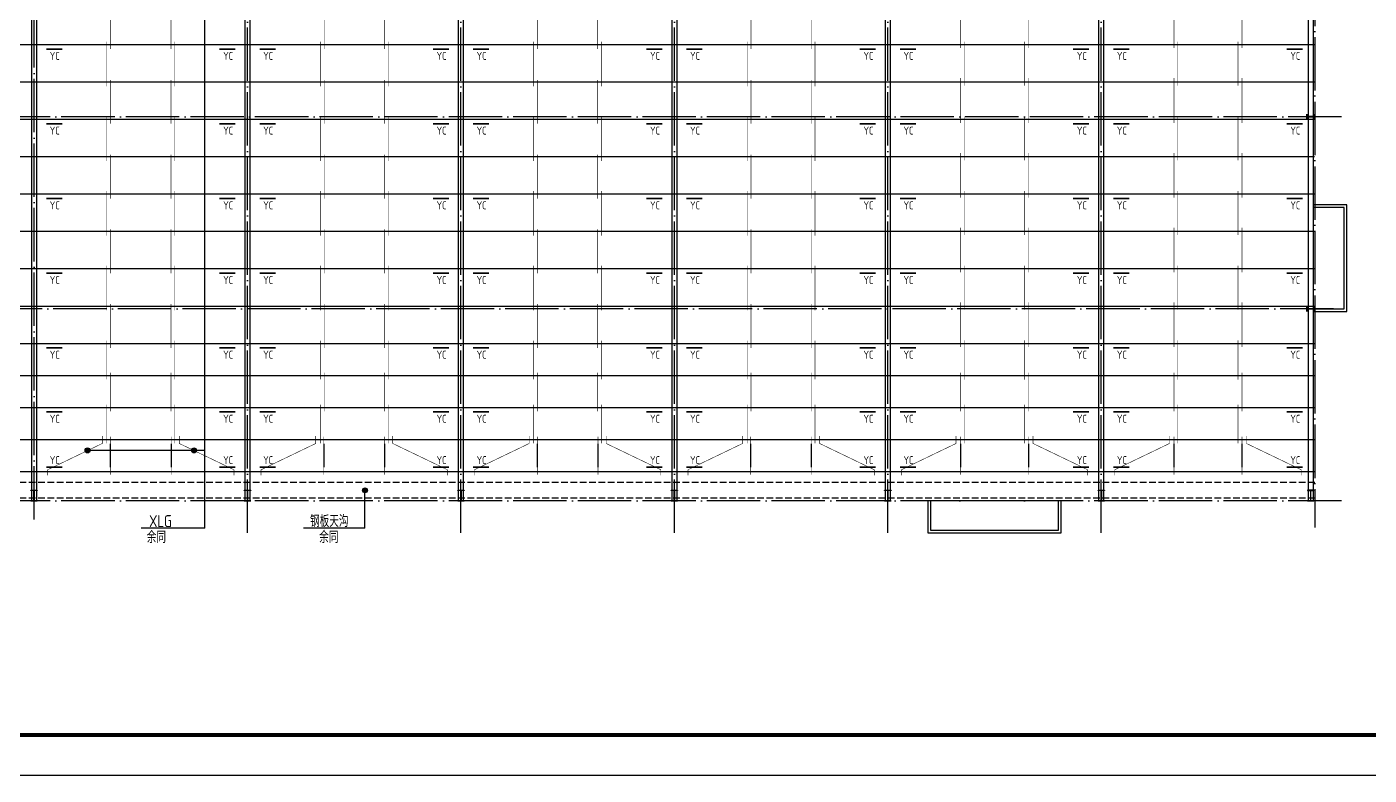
# Model space of a CAD drawing. Extents: x 32461 to 402082, y -617694 to 182569.
# Drawn here: x 104821 to 155135, y -291270 to -263224 of the extents above; entities that cross this region are included whole.
import ezdxf

# ---------------------------------------------------------------- set-up
doc = ezdxf.new("R2010")
doc.units = 0
doc.header["$LTSCALE"] = 1000
doc.header["$MEASUREMENT"] = 0
doc.linetypes.add('DASH', pattern=[0.35, 0.25, -0.1])
doc.linetypes.add('DOTE', pattern=[2.42, 2, -0.2, 0.02, -0.2])
for name, color, linetype in [('10014', 2, 'CONTINUOUS'), ('AXIS', 3, 'CONTINUOUS'), ('D', 4, 'CONTINUOUS'), ('DOTE', 252, 'CONTINUOUS'), ('PUB_DIM', 3, 'CONTINUOUS'), ('PUB_TITLE', 4, 'CONTINUOUS'), ('TEXT', 7, 'CONTINUOUS'), ('YP', 154, 'CONTINUOUS'), ('屋面隅撑', 1, 'CONTINUOUS'), ('檩条拉条', 253, 'CONTINUOUS'), ('钢柱', 3, 'CONTINUOUS')]:
    doc.layers.add(name, color=color, linetype=linetype)
doc.layers.add('钢架', color=6, linetype='CONTINUOUS', lineweight=25)
doc.styles.add('TSSD_REIN', font='atssdeng.shx', dxfattribs={"width": 0.7, "bigfont": 'atssdchn.shx'})

msp = doc.modelspace()

# ---------------------------------------------------------------- hatches: boundary and pattern name
at = {"layer": 'PUB_DIM'}
for points in [[(107191.5, -279098.3, -1), (107003.8, -279098.3, -1)], [(111180.6, -279098.3, -1), (110992.8, -279098.3, -1)], [(117495.6, -280501.2, -1), (117495.6, -280689, -1)]]:
    msp.add_hatch(color=256, dxfattribs=at).paths.add_polyline_path(points)

# ---------------------------------------------------------------- linework, layer by layer
at = {"layer": '10014', "const_width": 50}
for points in [[(153093.1, -263893.4), (89093.1, -263893.4)], [(153093.1, -265293.4), (89093.1, -265293.4)], [(153093.1, -266693.4), (89093.1, -266693.4)], [(153093.1, -268093.4), (89093.1, -268093.4)], [(153093.1, -269493.4), (89093.1, -269493.4)], [(153093.1, -270893.4), (89093.1, -270893.4)], [(153093.1, -272293.4), (89093.1, -272293.4)], [(153093.1, -273693.4), (89093.1, -273693.4)], [(153093.1, -275093.4), (89093.1, -275093.4)], [(153093.1, -276293.4), (89093.1, -276293.4)], [(153093.1, -277493.4), (89093.1, -277493.4)], [(153093.1, -278693.4), (89093.1, -278693.4)], [(153093.1, -279893.4), (89093.1, -279893.4)]]:
    msp.add_lwpolyline(points, dxfattribs=at)
at = {"layer": 'D', "linetype": 'DASH'}
for p, q in [((153093.1, -280296.2), (89093.1, -280296.2)), ((153093.1, -280891.8), (89093.1, -280891.8))]:
    msp.add_line(p, q, dxfattribs=at)
at = {"layer": 'DOTE', "color": 251, "linetype": 'DOTE'}
for p, q in [((105093.1, -281693.4), (105093.1, -236793.4)), ((137093.1, -282193.4), (137093.1, -236793.4)), ((145093.1, -282193.4), (145093.1, -236793.4)), ((113093.1, -282193.4), (113093.1, -236993.4)), ((121093.1, -282193.4), (121093.1, -236993.4)), ((129093.1, -282193.4), (129093.1, -236993.4)), ((153093.1, -236993.4), (153093.1, -281993.4)), ((154093.1, -266593.4), (88393.1, -266593.4)), ((153793.1, -273793.4), (88393.1, -273793.4)), ((154093.1, -280993.4), (88093.1, -280993.4))]:
    msp.add_line(p, q, dxfattribs=at)
at = {"layer": 'PUB_DIM'}
for p, q in [((111495.3, -282016.8), (111495.3, -239897.4)), ((111495.3, -279098.3), (107098.6, -279098.3)), ((117495.6, -282016.8), (117495.6, -280501.2)), ((111495.3, -282016.8), (109100.3, -282016.8)), ((117495.6, -282016.8), (115193.7, -282016.8))]:
    msp.add_line(p, q, dxfattribs=at)
for centre in [(107097.7, -279098.3), (111086.7, -279098.3), (117495.6, -280595.1)]:
    msp.add_circle(centre, 93.9, dxfattribs=at)
at = {"layer": 'PUB_TITLE'}
msp.add_lwpolyline([(74273.1, -291269.7), (185723.1, -291269.7), (185723.1, -228269.7), (74273.1, -228269.7)], close=True, dxfattribs=at)
at = {"layer": 'PUB_TITLE', "const_width": 150}
msp.add_lwpolyline([(78023.1, -289769.7), (184223.1, -289769.7), (184223.1, -229769.7), (78023.1, -229769.7)], close=True, dxfattribs=at)
at = {"layer": 'YP'}
for points in [[(153043.1, -273893.4), (154293.1, -273893.4), (154293.1, -269893.4), (153043.1, -269893.4)], [(153043.1, -273793.4), (154193.1, -273793.4), (154193.1, -269993.4), (153043.1, -269993.4)], [(138693.1, -280993.4), (138693.1, -282093.4), (143493.1, -282093.4), (143493.1, -280993.4)]]:
    msp.add_lwpolyline(points, dxfattribs=at)
msp.add_lwpolyline([(138593.1, -282193.4), (143593.1, -282193.4), (143593.1, -280993.4), (138593.1, -280993.4)], close=True, dxfattribs=at)
at = {"layer": '屋面隅撑', "const_width": 60}
for points in [[(105546.4, -264055.8), (106146.4, -264055.8)], [(105546.4, -264055.8), (106146.4, -264055.8)], [(112639.7, -264055.8), (112039.7, -264055.8)], [(112639.7, -264055.8), (112039.7, -264055.8)], [(113546.4, -264055.8), (114146.4, -264055.8)], [(113546.4, -264055.8), (114146.4, -264055.8)], [(120639.7, -264055.8), (120039.7, -264055.8)], [(120639.7, -264055.8), (120039.7, -264055.8)], [(121546.4, -264055.8), (122146.4, -264055.8)], [(121546.4, -264055.8), (122146.4, -264055.8)], [(128639.7, -264055.8), (128039.7, -264055.8)], [(128639.7, -264055.8), (128039.7, -264055.8)], [(129546.4, -264055.8), (130146.4, -264055.8)], [(129546.4, -264055.8), (130146.4, -264055.8)], [(136639.7, -264055.8), (136039.7, -264055.8)], [(136639.7, -264055.8), (136039.7, -264055.8)], [(137546.4, -264055.8), (138146.4, -264055.8)], [(137546.4, -264055.8), (138146.4, -264055.8)], [(144639.7, -264055.8), (144039.7, -264055.8)], [(144639.7, -264055.8), (144039.7, -264055.8)], [(145546.4, -264055.8), (146146.4, -264055.8)], [(145546.4, -264055.8), (146146.4, -264055.8)], [(152639.7, -264055.8), (152039.7, -264055.8)], [(152639.7, -264055.8), (152039.7, -264055.8)], [(105546.4, -266855.8), (106146.4, -266855.8)], [(105546.4, -266855.8), (106146.4, -266855.8)], [(112639.7, -266855.8), (112039.7, -266855.8)], [(112639.7, -266855.8), (112039.7, -266855.8)], [(113546.4, -266855.8), (114146.4, -266855.8)], [(113546.4, -266855.8), (114146.4, -266855.8)], [(120639.7, -266855.8), (120039.7, -266855.8)], [(120639.7, -266855.8), (120039.7, -266855.8)], [(121546.4, -266855.8), (122146.4, -266855.8)], [(121546.4, -266855.8), (122146.4, -266855.8)], [(128639.7, -266855.8), (128039.7, -266855.8)], [(128639.7, -266855.8), (128039.7, -266855.8)], [(129546.4, -266855.8), (130146.4, -266855.8)], [(129546.4, -266855.8), (130146.4, -266855.8)], [(136639.7, -266855.8), (136039.7, -266855.8)], [(136639.7, -266855.8), (136039.7, -266855.8)], [(137546.4, -266855.8), (138146.4, -266855.8)], [(137546.4, -266855.8), (138146.4, -266855.8)], [(144639.7, -266855.8), (144039.7, -266855.8)], [(144639.7, -266855.8), (144039.7, -266855.8)], [(145546.4, -266855.8), (146146.4, -266855.8)], [(145546.4, -266855.8), (146146.4, -266855.8)], [(152639.7, -266855.8), (152039.7, -266855.8)], [(152639.7, -266855.8), (152039.7, -266855.8)], [(105546.4, -269655.8), (106146.4, -269655.8)], [(105546.4, -269655.8), (106146.4, -269655.8)], [(112639.7, -269655.8), (112039.7, -269655.8)], [(112639.7, -269655.8), (112039.7, -269655.8)], [(113546.4, -269655.8), (114146.4, -269655.8)], [(113546.4, -269655.8), (114146.4, -269655.8)], [(120639.7, -269655.8), (120039.7, -269655.8)], [(120639.7, -269655.8), (120039.7, -269655.8)], [(121546.4, -269655.8), (122146.4, -269655.8)], [(121546.4, -269655.8), (122146.4, -269655.8)], [(128639.7, -269655.8), (128039.7, -269655.8)], [(128639.7, -269655.8), (128039.7, -269655.8)], [(129546.4, -269655.8), (130146.4, -269655.8)], [(129546.4, -269655.8), (130146.4, -269655.8)], [(136639.7, -269655.8), (136039.7, -269655.8)], [(136639.7, -269655.8), (136039.7, -269655.8)], [(137546.4, -269655.8), (138146.4, -269655.8)], [(137546.4, -269655.8), (138146.4, -269655.8)], [(144639.7, -269655.8), (144039.7, -269655.8)], [(144639.7, -269655.8), (144039.7, -269655.8)], [(145546.4, -269655.8), (146146.4, -269655.8)], [(145546.4, -269655.8), (146146.4, -269655.8)], [(152639.7, -269655.8), (152039.7, -269655.8)], [(152639.7, -269655.8), (152039.7, -269655.8)], [(105546.4, -272455.8), (106146.4, -272455.8)], [(105546.4, -272455.8), (106146.4, -272455.8)], [(112639.7, -272455.8), (112039.7, -272455.8)], [(112639.7, -272455.8), (112039.7, -272455.8)], [(113546.4, -272455.8), (114146.4, -272455.8)], [(113546.4, -272455.8), (114146.4, -272455.8)], [(120639.7, -272455.8), (120039.7, -272455.8)], [(120639.7, -272455.8), (120039.7, -272455.8)], [(121546.4, -272455.8), (122146.4, -272455.8)], [(121546.4, -272455.8), (122146.4, -272455.8)], [(128639.7, -272455.8), (128039.7, -272455.8)], [(128639.7, -272455.8), (128039.7, -272455.8)], [(129546.4, -272455.8), (130146.4, -272455.8)], [(129546.4, -272455.8), (130146.4, -272455.8)], [(136639.7, -272455.8), (136039.7, -272455.8)], [(136639.7, -272455.8), (136039.7, -272455.8)], [(137546.4, -272455.8), (138146.4, -272455.8)], [(137546.4, -272455.8), (138146.4, -272455.8)], [(144639.7, -272455.8), (144039.7, -272455.8)], [(144639.7, -272455.8), (144039.7, -272455.8)], [(145546.4, -272455.8), (146146.4, -272455.8)], [(145546.4, -272455.8), (146146.4, -272455.8)], [(152639.7, -272455.8), (152039.7, -272455.8)], [(152639.7, -272455.8), (152039.7, -272455.8)], [(105546.4, -275255.8), (106146.4, -275255.8)], [(105546.4, -275255.8), (106146.4, -275255.8)], [(112639.7, -275255.8), (112039.7, -275255.8)], [(112639.7, -275255.8), (112039.7, -275255.8)], [(113546.4, -275255.8), (114146.4, -275255.8)], [(113546.4, -275255.8), (114146.4, -275255.8)], [(120639.7, -275255.8), (120039.7, -275255.8)], [(120639.7, -275255.8), (120039.7, -275255.8)], [(121546.4, -275255.8), (122146.4, -275255.8)], [(121546.4, -275255.8), (122146.4, -275255.8)], [(128639.7, -275255.8), (128039.7, -275255.8)], [(128639.7, -275255.8), (128039.7, -275255.8)], [(129546.4, -275255.8), (130146.4, -275255.8)], [(129546.4, -275255.8), (130146.4, -275255.8)], [(136639.7, -275255.8), (136039.7, -275255.8)], [(136639.7, -275255.8), (136039.7, -275255.8)], [(137546.4, -275255.8), (138146.4, -275255.8)], [(137546.4, -275255.8), (138146.4, -275255.8)], [(144639.7, -275255.8), (144039.7, -275255.8)], [(144639.7, -275255.8), (144039.7, -275255.8)], [(145546.4, -275255.8), (146146.4, -275255.8)], [(145546.4, -275255.8), (146146.4, -275255.8)], [(152639.7, -275255.8), (152039.7, -275255.8)], [(152639.7, -275255.8), (152039.7, -275255.8)], [(105546.4, -277655.8), (106146.4, -277655.8)], [(105546.4, -277655.8), (106146.4, -277655.8)], [(112639.7, -277655.8), (112039.7, -277655.8)], [(112639.7, -277655.8), (112039.7, -277655.8)], [(113546.4, -277655.8), (114146.4, -277655.8)], [(113546.4, -277655.8), (114146.4, -277655.8)], [(120639.7, -277655.8), (120039.7, -277655.8)], [(120639.7, -277655.8), (120039.7, -277655.8)], [(121546.4, -277655.8), (122146.4, -277655.8)], [(121546.4, -277655.8), (122146.4, -277655.8)], [(128639.7, -277655.8), (128039.7, -277655.8)], [(128639.7, -277655.8), (128039.7, -277655.8)], [(129546.4, -277655.8), (130146.4, -277655.8)], [(129546.4, -277655.8), (130146.4, -277655.8)], [(136639.7, -277655.8), (136039.7, -277655.8)], [(136639.7, -277655.8), (136039.7, -277655.8)], [(137546.4, -277655.8), (138146.4, -277655.8)], [(137546.4, -277655.8), (138146.4, -277655.8)], [(144639.7, -277655.8), (144039.7, -277655.8)], [(144639.7, -277655.8), (144039.7, -277655.8)], [(145546.4, -277655.8), (146146.4, -277655.8)], [(145546.4, -277655.8), (146146.4, -277655.8)], [(152639.7, -277655.8), (152039.7, -277655.8)], [(152639.7, -277655.8), (152039.7, -277655.8)], [(105546.4, -279730.9), (106146.4, -279730.9)], [(105546.4, -279730.9), (106146.4, -279730.9)], [(112639.7, -279730.9), (112039.7, -279730.9)], [(112639.7, -279730.9), (112039.7, -279730.9)], [(113546.4, -279730.9), (114146.4, -279730.9)], [(113546.4, -279730.9), (114146.4, -279730.9)], [(120639.7, -279730.9), (120039.7, -279730.9)], [(120639.7, -279730.9), (120039.7, -279730.9)], [(121546.4, -279730.9), (122146.4, -279730.9)], [(121546.4, -279730.9), (122146.4, -279730.9)], [(128639.7, -279730.9), (128039.7, -279730.9)], [(128639.7, -279730.9), (128039.7, -279730.9)], [(129546.4, -279730.9), (130146.4, -279730.9)], [(129546.4, -279730.9), (130146.4, -279730.9)], [(136639.7, -279730.9), (136039.7, -279730.9)], [(136639.7, -279730.9), (136039.7, -279730.9)], [(137546.4, -279730.9), (138146.4, -279730.9)], [(137546.4, -279730.9), (138146.4, -279730.9)], [(144639.7, -279730.9), (144039.7, -279730.9)], [(144639.7, -279730.9), (144039.7, -279730.9)], [(145546.4, -279730.9), (146146.4, -279730.9)], [(145546.4, -279730.9), (146146.4, -279730.9)], [(152639.7, -279730.9), (152039.7, -279730.9)], [(152639.7, -279730.9), (152039.7, -279730.9)]]:
    msp.add_lwpolyline(points, dxfattribs=at)
at = {"layer": '檩条拉条', "color": 1}
for points, const_width in [([(107965.2, -262411.9), (107965.2, -264059.1)], 20), ([(110220.9, -262411.9), (110220.9, -264059.1)], 20), ([(115965.2, -262411.9), (115965.2, -264059.1)], 20), ([(118220.9, -262411.9), (118220.9, -264059.1)], 20), ([(123965.2, -262411.9), (123965.2, -264059.1)], 20), ([(126220.9, -262411.9), (126220.9, -264059.1)], 20), ([(131965.2, -262411.9), (131965.2, -264059.1)], 20), ([(134220.9, -262411.9), (134220.9, -264059.1)], 20), ([(139820, -264021.8), (139820, -262347.2)], 20), ([(142366.1, -264021.8), (142366.1, -262347.2)], 20), ([(147820, -264021.8), (147820, -262347.2)], 20), ([(150366.1, -264021.8), (150366.1, -262347.2)], 20), ([(107820, -265454.2), (107820, -263779.6)], 20), ([(110366.1, -265454.2), (110366.1, -263779.6)], 20), ([(115820, -265454.2), (115820, -263779.6)], 20), ([(118366.1, -265454.2), (118366.1, -263779.6)], 20), ([(123820, -265454.2), (123820, -263779.6)], 20), ([(126366.1, -265454.2), (126366.1, -263779.6)], 20), ([(131820, -265454.2), (131820, -263779.6)], 20), ([(134366.1, -265454.2), (134366.1, -263779.6)], 20), ([(139965.2, -263779.4), (139965.2, -265426.7)], 20), ([(142220.9, -263779.4), (142220.9, -265426.7)], 20), ([(147965.2, -263779.4), (147965.2, -265426.7)], 20), ([(150220.9, -263779.4), (150220.9, -265426.7)], 20), ([(139820, -266821.8), (139820, -265147.2)], 20), ([(142366.1, -266821.8), (142366.1, -265147.2)], 20), ([(147820, -266821.8), (147820, -265147.2)], 20), ([(150366.1, -266821.8), (150366.1, -265147.2)], 20), ([(107965.2, -265211.9), (107965.2, -266859.1)], 20), ([(110220.9, -265211.9), (110220.9, -266859.1)], 20), ([(115965.2, -265211.9), (115965.2, -266859.1)], 20), ([(118220.9, -265211.9), (118220.9, -266859.1)], 20), ([(123965.2, -265211.9), (123965.2, -266859.1)], 20), ([(126220.9, -265211.9), (126220.9, -266859.1)], 20), ([(131965.2, -265211.9), (131965.2, -266859.1)], 20), ([(134220.9, -265211.9), (134220.9, -266859.1)], 20), ([(107820, -268254.2), (107820, -266579.6)], 20), ([(110366.1, -268254.2), (110366.1, -266579.6)], 20), ([(115820, -268254.2), (115820, -266579.6)], 20), ([(118366.1, -268254.2), (118366.1, -266579.6)], 20), ([(123820, -268254.2), (123820, -266579.6)], 20), ([(126366.1, -268254.2), (126366.1, -266579.6)], 20), ([(131820, -268254.2), (131820, -266579.6)], 20), ([(134366.1, -268254.2), (134366.1, -266579.6)], 20), ([(139965.2, -266579.4), (139965.2, -268226.7)], 20), ([(142220.9, -266579.4), (142220.9, -268226.7)], 20), ([(147965.2, -266579.4), (147965.2, -268226.7)], 20), ([(150220.9, -266579.4), (150220.9, -268226.7)], 20), ([(107965.2, -268011.9), (107965.2, -269659.1)], 20), ([(110220.9, -268011.9), (110220.9, -269659.1)], 20), ([(115965.2, -268011.9), (115965.2, -269659.1)], 20), ([(118220.9, -268011.9), (118220.9, -269659.1)], 20), ([(123965.2, -268011.9), (123965.2, -269659.1)], 20), ([(126220.9, -268011.9), (126220.9, -269659.1)], 20), ([(131965.2, -268011.9), (131965.2, -269659.1)], 20), ([(134220.9, -268011.9), (134220.9, -269659.1)], 20), ([(139820, -269621.8), (139820, -267947.2)], 20), ([(142366.1, -269621.8), (142366.1, -267947.2)], 20), ([(147820, -269621.8), (147820, -267947.2)], 20), ([(150366.1, -269621.8), (150366.1, -267947.2)], 20), ([(107820, -271054.2), (107820, -269379.6)], 20), ([(110366.1, -271054.2), (110366.1, -269379.6)], 20), ([(115820, -271054.2), (115820, -269379.6)], 20), ([(118366.1, -271054.2), (118366.1, -269379.6)], 20), ([(123820, -271054.2), (123820, -269379.6)], 20), ([(126366.1, -271054.2), (126366.1, -269379.6)], 20), ([(131820, -271054.2), (131820, -269379.6)], 20), ([(134366.1, -271054.2), (134366.1, -269379.6)], 20), ([(139965.2, -269379.4), (139965.2, -271026.7)], 20), ([(142220.9, -269379.4), (142220.9, -271026.7)], 20), ([(147965.2, -269379.4), (147965.2, -271026.7)], 20), ([(150220.9, -269379.4), (150220.9, -271026.7)], 20), ([(107965.2, -270811.9), (107965.2, -272459.1)], 20), ([(110220.9, -270811.9), (110220.9, -272459.1)], 20), ([(115965.2, -270811.9), (115965.2, -272459.1)], 20), ([(118220.9, -270811.9), (118220.9, -272459.1)], 20), ([(123965.2, -270811.9), (123965.2, -272459.1)], 20), ([(126220.9, -270811.9), (126220.9, -272459.1)], 20), ([(131965.2, -270811.9), (131965.2, -272459.1)], 20), ([(134220.9, -270811.9), (134220.9, -272459.1)], 20), ([(139820, -272421.8), (139820, -270747.2)], 20), ([(142366.1, -272421.8), (142366.1, -270747.2)], 20), ([(147820, -272421.8), (147820, -270747.2)], 20), ([(150366.1, -272421.8), (150366.1, -270747.2)], 20), ([(107820, -273854.2), (107820, -272179.6)], 20), ([(110366.1, -273854.2), (110366.1, -272179.6)], 20), ([(115820, -273854.2), (115820, -272179.6)], 20), ([(118366.1, -273854.2), (118366.1, -272179.6)], 20), ([(123820, -273854.2), (123820, -272179.6)], 20), ([(126366.1, -273854.2), (126366.1, -272179.6)], 20), ([(131820, -273854.2), (131820, -272179.6)], 20), ([(134366.1, -273854.2), (134366.1, -272179.6)], 20), ([(139965.2, -272179.4), (139965.2, -273826.7)], 20), ([(142220.9, -272179.4), (142220.9, -273826.7)], 20), ([(147965.2, -272179.4), (147965.2, -273826.7)], 20), ([(150220.9, -272179.4), (150220.9, -273826.7)], 20), ([(107965.2, -273611.9), (107965.2, -275259.1)], 20), ([(110220.9, -273611.9), (110220.9, -275259.1)], 20), ([(115965.2, -273611.9), (115965.2, -275259.1)], 20), ([(118220.9, -273611.9), (118220.9, -275259.1)], 20), ([(123965.2, -273611.9), (123965.2, -275259.1)], 20), ([(126220.9, -273611.9), (126220.9, -275259.1)], 20), ([(131965.2, -273611.9), (131965.2, -275259.1)], 20), ([(134220.9, -273611.9), (134220.9, -275259.1)], 20), ([(139820, -275221.8), (139820, -273547.2)], 20), ([(142366.1, -275221.8), (142366.1, -273547.2)], 20), ([(147820, -275221.8), (147820, -273547.2)], 20), ([(150366.1, -275221.8), (150366.1, -273547.2)], 20), ([(107820, -276429.5), (107820, -274986.2)], 20), ([(110366.1, -276429.5), (110366.1, -274986.2)], 20), ([(115820, -276429.5), (115820, -274986.2)], 20), ([(118366.1, -276429.5), (118366.1, -274986.2)], 20), ([(123820, -276429.5), (123820, -274986.2)], 20), ([(126366.1, -276429.5), (126366.1, -274986.2)], 20), ([(131820, -276429.5), (131820, -274986.2)], 20), ([(134366.1, -276429.5), (134366.1, -274986.2)], 20), ([(139965.2, -274979.4), (139965.2, -276442.3)], 20), ([(142220.9, -274979.4), (142220.9, -276442.3)], 20), ([(147965.2, -274979.4), (147965.2, -276442.3)], 20), ([(150220.9, -274979.4), (150220.9, -276442.3)], 20), ([(107965.2, -276187.2), (107965.2, -277637.6)], 20), ([(110220.9, -276187.2), (110220.9, -277637.6)], 20), ([(115965.2, -276187.2), (115965.2, -277637.6)], 20), ([(118220.9, -276187.2), (118220.9, -277637.6)], 20), ([(123965.2, -276187.2), (123965.2, -277637.6)], 20), ([(126220.9, -276187.2), (126220.9, -277637.6)], 20), ([(131965.2, -276187.2), (131965.2, -277637.6)], 20), ([(134220.9, -276187.2), (134220.9, -277637.6)], 20), ([(139820, -277629.5), (139820, -276186.2)], 20), ([(142366.1, -277629.5), (142366.1, -276186.2)], 20), ([(147820, -277629.5), (147820, -276186.2)], 20), ([(150366.1, -277629.5), (150366.1, -276186.2)], 20), ([(107820, -278829.5), (107820, -277386.2)], 20), ([(110366.1, -278829.5), (110366.1, -277386.2)], 20), ([(115820, -278829.5), (115820, -277386.2)], 20), ([(118366.1, -278829.5), (118366.1, -277386.2)], 20), ([(123820, -278829.5), (123820, -277386.2)], 20), ([(126366.1, -278829.5), (126366.1, -277386.2)], 20), ([(131820, -278829.5), (131820, -277386.2)], 20), ([(134366.1, -278829.5), (134366.1, -277386.2)], 20), ([(139965.2, -277387.2), (139965.2, -278837.6)], 20), ([(142220.9, -277387.2), (142220.9, -278837.6)], 20), ([(147965.2, -277387.2), (147965.2, -278837.6)], 20), ([(150220.9, -277387.2), (150220.9, -278837.6)], 20), ([(105600.6, -280037.8), (105600.6, -279823.9), (107650.3, -278838.9), (107650.3, -278564.4)], 20), ([(107953.9, -278579.4), (107953.9, -280005.1)], 20), ([(110232.2, -278579.4), (110232.2, -280005.1)], 20), ([(112585.5, -280037.8), (112585.5, -279823.9), (110535.8, -278838.9), (110535.8, -278564.4)], 20), ([(113600.6, -280037.8), (113600.6, -279823.9), (115650.3, -278838.9), (115650.3, -278564.4)], 20), ([(115953.9, -278579.4), (115953.9, -280005.1)], 20), ([(118232.2, -278579.4), (118232.2, -280005.1)], 20), ([(120585.5, -280037.8), (120585.5, -279823.9), (118535.8, -278838.9), (118535.8, -278564.4)], 20), ([(121600.6, -280037.8), (121600.6, -279823.9), (123650.3, -278838.9), (123650.3, -278564.4)], 20), ([(123953.9, -278579.4), (123953.9, -280005.1)], 20), ([(126232.2, -278579.4), (126232.2, -280005.1)], 20), ([(128585.5, -280037.8), (128585.5, -279823.9), (126535.8, -278838.9), (126535.8, -278564.4)], 20), ([(129600.6, -280037.8), (129600.6, -279823.9), (131650.3, -278838.9), (131650.3, -278564.4)], 20), ([(131953.9, -278579.4), (131953.9, -280005.1)], 20), ([(134232.2, -278579.4), (134232.2, -280005.1)], 20), ([(136585.5, -280037.8), (136585.5, -279823.9), (134535.8, -278838.9), (134535.8, -278564.4)], 20), ([(137600.6, -280037.8), (137600.6, -279823.9), (139650.3, -278838.9), (139650.3, -278564.4)], 20), ([(139820, -278579.4), (139820, -280005.1)], 20), ([(142366.1, -278579.4), (142366.1, -280005.1)], 20), ([(144585.5, -280037.8), (144585.5, -279823.9), (142535.8, -278838.9), (142535.8, -278564.4)], 20), ([(145600.6, -280037.8), (145600.6, -279823.9), (147650.3, -278838.9), (147650.3, -278564.4)], 20), ([(147820, -278579.4), (147820, -280005.1)], 20), ([(150366.1, -278579.4), (150366.1, -280005.1)], 20), ([(152585.5, -280037.8), (152585.5, -279823.9), (150535.8, -278838.9), (150535.8, -278564.4)], 20), ([(107953.9, -278842.4), (107953.9, -279735.4)], 50), ([(110232.2, -278842.4), (110232.2, -279735.4)], 50), ([(115953.9, -278842.4), (115953.9, -279735.4)], 50), ([(118232.2, -278842.4), (118232.2, -279735.4)], 50), ([(123953.9, -278842.4), (123953.9, -279735.4)], 50), ([(126232.2, -278842.4), (126232.2, -279735.4)], 50), ([(131953.9, -278842.4), (131953.9, -279735.4)], 50), ([(134232.2, -278842.4), (134232.2, -279735.4)], 50), ([(139820, -278842.4), (139820, -279735.4)], 50), ([(142366.1, -278842.4), (142366.1, -279735.4)], 50), ([(147820, -278842.4), (147820, -279735.4)], 50), ([(150366.1, -278842.4), (150366.1, -279735.4)], 50)]:
    msp.add_lwpolyline(points, dxfattribs=dict(at, const_width=const_width))
at = {"layer": '钢架'}
for points in [[(105193.1, -280993.4), (105193.1, -237993.4), (104993.1, -237993.4), (104993.1, -280993.4), (105193.1, -280993.4)], [(113193.1, -280993.4), (113193.1, -237993.4), (112993.1, -237993.4), (112993.1, -280993.4), (113193.1, -280993.4)], [(121193.1, -280993.4), (121193.1, -237993.4), (120993.1, -237993.4), (120993.1, -280993.4), (121193.1, -280993.4)], [(129193.1, -280993.4), (129193.1, -237993.4), (128993.1, -237993.4), (128993.1, -280993.4), (129193.1, -280993.4)], [(137193.1, -280993.4), (137193.1, -237993.4), (136993.1, -237993.4), (136993.1, -280993.4), (137193.1, -280993.4)], [(145193.1, -280993.4), (145193.1, -237993.4), (144993.1, -237993.4), (144993.1, -280993.4), (145193.1, -280993.4)], [(153043.1, -280993.4), (153043.1, -237993.4), (152843.1, -237993.4), (152843.1, -280993.4), (153043.1, -280993.4)]]:
    msp.add_lwpolyline(points, dxfattribs=at)
at = {"layer": '钢柱'}
for points in [[(152793.1, -266493.4), (152793.1, -266693.4), (152803.1, -266693.4), (152803.1, -266597.4), (153083.1, -266597.4), (153083.1, -266693.4), (153093.1, -266693.4), (153093.1, -266493.4), (153083.1, -266493.4), (153083.1, -266589.4), (152803.1, -266589.4), (152803.1, -266493.4), (152793.1, -266493.4)], [(152793.1, -273693.4), (152793.1, -273893.4), (152803.1, -273893.4), (152803.1, -273797.4), (153083.1, -273797.4), (153083.1, -273893.4), (153093.1, -273893.4), (153093.1, -273693.4), (153083.1, -273693.4), (153083.1, -273789.4), (152803.1, -273789.4), (152803.1, -273693.4), (152793.1, -273693.4)], [(105213.1, -280993.4), (104973.1, -280993.4), (104973.1, -280983.4), (105089.1, -280983.4), (105089.1, -280603.4), (104973.1, -280603.4), (104973.1, -280593.4), (105213.1, -280593.4), (105213.1, -280603.4), (105097.1, -280603.4), (105097.1, -280983.4), (105213.1, -280983.4), (105213.1, -280993.4)], [(113213.1, -280993.4), (112973.1, -280993.4), (112973.1, -280983.4), (113089.1, -280983.4), (113089.1, -280603.4), (112973.1, -280603.4), (112973.1, -280593.4), (113213.1, -280593.4), (113213.1, -280603.4), (113097.1, -280603.4), (113097.1, -280983.4), (113213.1, -280983.4), (113213.1, -280993.4)], [(121213.1, -280993.4), (120973.1, -280993.4), (120973.1, -280983.4), (121089.1, -280983.4), (121089.1, -280603.4), (120973.1, -280603.4), (120973.1, -280593.4), (121213.1, -280593.4), (121213.1, -280603.4), (121097.1, -280603.4), (121097.1, -280983.4), (121213.1, -280983.4), (121213.1, -280993.4)], [(129213.1, -280993.4), (128973.1, -280993.4), (128973.1, -280983.4), (129089.1, -280983.4), (129089.1, -280603.4), (128973.1, -280603.4), (128973.1, -280593.4), (129213.1, -280593.4), (129213.1, -280603.4), (129097.1, -280603.4), (129097.1, -280983.4), (129213.1, -280983.4), (129213.1, -280993.4)], [(137213.1, -280993.4), (136973.1, -280993.4), (136973.1, -280983.4), (137089.1, -280983.4), (137089.1, -280603.4), (136973.1, -280603.4), (136973.1, -280593.4), (137213.1, -280593.4), (137213.1, -280603.4), (137097.1, -280603.4), (137097.1, -280983.4), (137213.1, -280983.4), (137213.1, -280993.4)], [(145213.1, -280993.4), (144973.1, -280993.4), (144973.1, -280983.4), (145089.1, -280983.4), (145089.1, -280603.4), (144973.1, -280603.4), (144973.1, -280593.4), (145213.1, -280593.4), (145213.1, -280603.4), (145097.1, -280603.4), (145097.1, -280983.4), (145213.1, -280983.4), (145213.1, -280993.4)], [(152823.1, -280993.4), (153063.1, -280993.4), (153063.1, -280983.4), (152947.1, -280983.4), (152947.1, -280603.4), (153063.1, -280603.4), (153063.1, -280593.4), (152823.1, -280593.4), (152823.1, -280603.4), (152939.1, -280603.4), (152939.1, -280983.4), (152823.1, -280983.4), (152823.1, -280993.4)]]:
    msp.add_lwpolyline(points, dxfattribs=at)

# ---------------------------------------------------------------- texts
at = {"layer": 'AXIS', "style": 'TSSD_REIN', "width": 0.8}
for s, p in [('XLG', (109404.7, -281973.5)), ('钢板天沟', (115436.4, -281973.5)), ('余同', (109317.5, -282571.6)), ('余同', (115778.6, -282571.6))]:
    msp.add_text(s, height=450, dxfattribs=at).set_placement(p)
at = {"layer": 'TEXT', "style": 'TSSD_REIN', "width": 0.8}
for p in [(105681.4, -264462.2), (112181.6, -264462.2), (113681.4, -264462.2), (120181.6, -264462.2), (121681.4, -264462.2), (128181.6, -264462.2), (129681.4, -264462.2), (136181.6, -264462.2), (137681.4, -264462.2), (144181.6, -264462.2), (145681.4, -264462.2), (152181.6, -264462.2), (105681.4, -267262.2), (112181.6, -267262.2), (113681.4, -267262.2), (120181.6, -267262.2), (121681.4, -267262.2), (128181.6, -267262.2), (129681.4, -267262.2), (136181.6, -267262.2), (137681.4, -267262.2), (144181.6, -267262.2), (145681.4, -267262.2), (152181.6, -267262.2), (105681.4, -270062.2), (112181.6, -270062.2), (113681.4, -270062.2), (120181.6, -270062.2), (121681.4, -270062.2), (128181.6, -270062.2), (129681.4, -270062.2), (136181.6, -270062.2), (137681.4, -270062.2), (144181.6, -270062.2), (145681.4, -270062.2), (152181.6, -270062.2), (105681.4, -272862.2), (112181.6, -272862.2), (113681.4, -272862.2), (120181.6, -272862.2), (121681.4, -272862.2), (128181.6, -272862.2), (129681.4, -272862.2), (136181.6, -272862.2), (137681.4, -272862.2), (144181.6, -272862.2), (145681.4, -272862.2), (152181.6, -272862.2), (105681.4, -275662.2), (112181.6, -275662.2), (113681.4, -275662.2), (120181.6, -275662.2), (121681.4, -275662.2), (128181.6, -275662.2), (129681.4, -275662.2), (136181.6, -275662.2), (137681.4, -275662.2), (144181.6, -275662.2), (145681.4, -275662.2), (152181.6, -275662.2), (105681.4, -278062.2), (112181.6, -278062.2), (113681.4, -278062.2), (120181.6, -278062.2), (121681.4, -278062.2), (128181.6, -278062.2), (129681.4, -278062.2), (136181.6, -278062.2), (137681.4, -278062.2), (144181.6, -278062.2), (145681.4, -278062.2), (152181.6, -278062.2), (105681.4, -279613.1), (112181.6, -279613.1), (113681.4, -279613.1), (120181.6, -279613.1), (121681.4, -279613.1), (128181.6, -279613.1), (129681.4, -279613.1), (136181.6, -279613.1), (137681.4, -279613.1), (144181.6, -279613.1), (145681.4, -279613.1), (152181.6, -279613.1)]:
    msp.add_text('YC', height=300, dxfattribs=at).set_placement(p)

doc.saveas('drawing.dxf')
